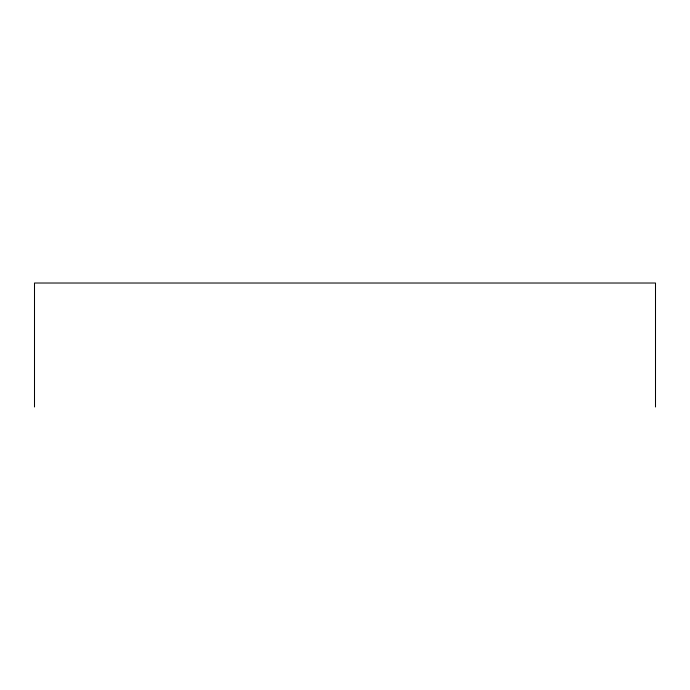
<?xml version="1.0" encoding="UTF-8"?>
<svg xmlns="http://www.w3.org/2000/svg" width="690" height="690" viewBox="0 0 690 690"><rect width="100%" height="100%" fill="white"/><g stroke="black" fill="none" stroke-linecap="round" stroke-linejoin="round"><path stroke-width="1.03" d="M655.5 406.979L655.5 283.021L34.5 283.021L34.5 406.979"/></g></svg>
